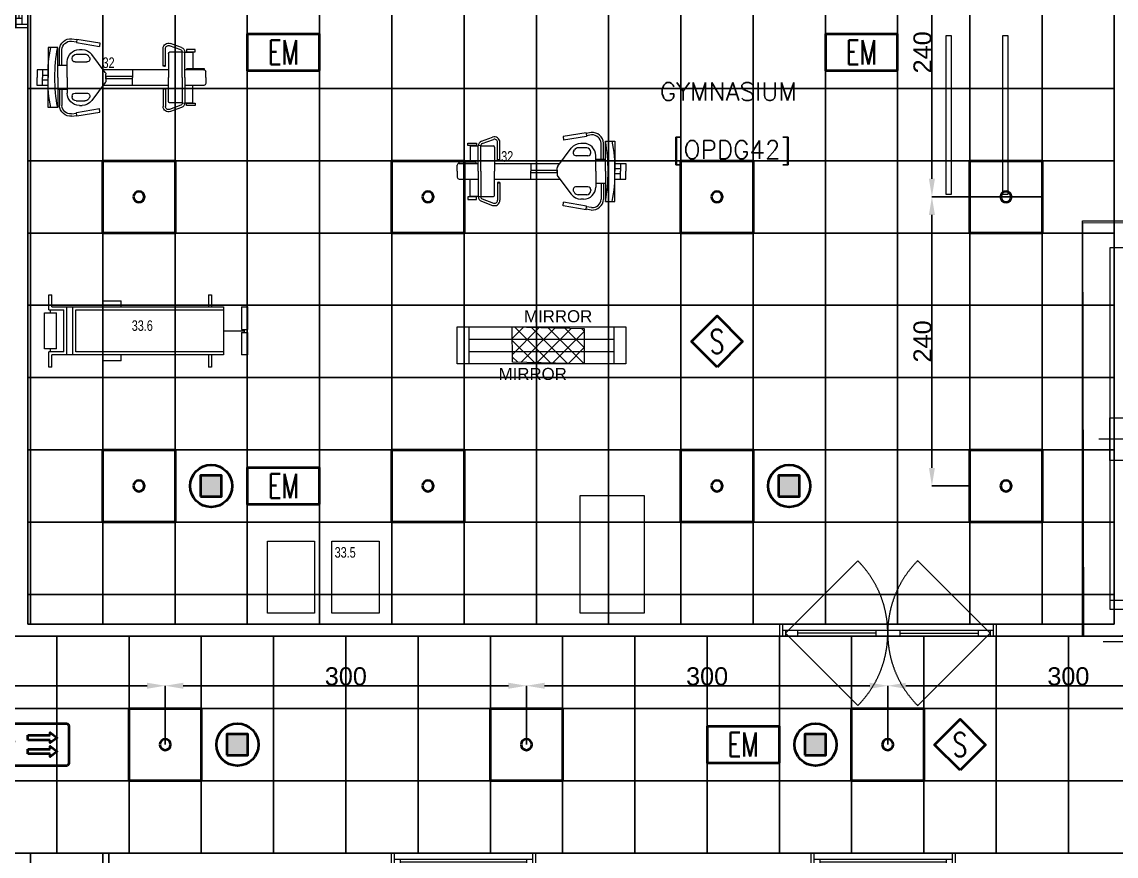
# Model space of a CAD drawing. Header units: inches. Extents: x -12418 to 57169, y -29325 to 19878.
# Drawn here: x 37128 to 46214, y -2773 to 4153 of the extents above; entities that cross this region are included whole.
import ezdxf
from ezdxf.enums import TextEntityAlignment as Align

# ---------------------------------------------------------------- set-up
doc = ezdxf.new("R2010")
doc.units = ezdxf.units.IN
doc.header["$LTSCALE"] = 25
doc.header["$MEASUREMENT"] = 0
doc.header["$PDMODE"] = 3
doc.linetypes.add('00-Ground Floor$0$CENTERX2', pattern=[101.6, 63.5, -12.7, 12.7, -12.7])
doc.linetypes.add('00-Ground Floor$0$DASHED', pattern=[0.75, 0.5, -0.25])
doc.layers.get('0').update_dxf_attribs({"color": 8})
doc.layers.get('Defpoints').update_dxf_attribs({"color": 8})
for name, color, linetype, lineweight in [('00-Ground Floor$0$72_EGR_BASE_TEXT', 252, 'Continuous', 5), ('00-Ground Floor$0$72_EGR_EQP_TAG', 142, 'Continuous', 5), ('00-Ground Floor$0$Aluminum', 251, 'Continuous', 5), ('00-Ground Floor$0$Axis', 251, '00-Ground Floor$0$CENTERX2', 5), ('00-Ground Floor$0$C-HYDR-CTCH', 251, 'Continuous', 5), ('00-Ground Floor$0$Cabin', 7, 'Continuous', 5), ('00-Ground Floor$0$Hatch', 254, 'Continuous', 5), ('00-Ground Floor$0$LOADING', 253, 'Continuous', 5), ('00-Ground Floor$0$Notes', 1, 'Continuous', 5), ('00-Ground Floor$0$Structure', 251, 'Continuous', 5), ('00-Ground Floor$0$TYP-ANNO', 7, 'Continuous', 5), ('00-Ground Floor$0$Walls', 251, 'Continuous', 5), ('E-DIM', 6, 'Continuous', 18), ('E-LITE-CIRC-NUMB', 6, 'Continuous', 25), ('E-LITE-CLNG', 150, 'Continuous', 35), ('E-LITE-CLNG @ 100', 150, 'Continuous', 35), ('E-LITE-CTRL', 6, 'Continuous', 25), ('E-LITE-EXIT-CLNG @ 100', 3, 'Continuous', 35), ('E-LITE-EXIT-CTRL', 6, 'Continuous', 25), ('E-LITE-EXIT-IDEN', 6, 'Continuous', 25), ('F-ALRM-CLNG @ 100', 33, 'Continuous', 35), ('T-INTC-CLNG @ 100', 33, 'Continuous', 35), ('T-INTC-DEVC-NUMB', 2, 'Continuous', 25)]:
    doc.layers.add(name, color=color, linetype=linetype, lineweight=lineweight)
doc.layers.add('00-Ground Floor$0$False Ceiling', color=251, linetype='Continuous')
doc.layers.add('00-Ground Floor$0$Meubles', color=7, linetype='Continuous', lineweight=5, true_color=0xa6b1d3)
doc.styles.add('00-Ground Floor$0$MtXpl_Swis721_Lt_BT', font='swissl.ttf')
doc.styles.add('00-Ground Floor$0$SIMPLEX', font='SIMPLEX.shx', dxfattribs={"height": 150})
doc.styles.add('00-Ground Floor$0$X3G_ENTITY_257CFD', font='swisscl.ttf', dxfattribs={"height": 200})
doc.styles.add('DC_Simplex', font='SIMPLEX.shx', dxfattribs={"width": 0.7})
doc.styles.get("Standard").update_dxf_attribs({"font": 'arial.ttf'})
doc.dimstyles.get("Standard").update_dxf_attribs({"dimtxt": 150, "dimasz": 150, "dimexe": 0.18, "dimexo": 0.0625, "dimgap": 1, "dimtad": 1, "dimdec": 0, "dimlfac": 0.1, "dimzin": 0, "dimdsep": 46, "dimtxsty": 'Standard', "dimcen": 0.09, "dimclrd": 256, "dimclrt": 7, "dimadec": 0, "dimazin": 0, "dimtfac": 1, "dimtdec": 0, "dimtofl": 0, "dimtmove": 0, "dimatfit": 3, "dimfxl": 1, "dimtolj": 1, "dimtzin": 0, "dimarcsym": 0})

# ---------------------------------------------------------------- blocks, each defined once
blk = doc.blocks.new('00-Ground Floor$0$door1700')
at = {"layer": '00-Ground Floor$0$Aluminum', "linetype": '00-Ground Floor$0$DASHED', "ltscale": 300}
for p, q in [((34940, 89347.9), (35541, 89949)), ((36640, 89347.9), (36039, 89949)), ((34940, 89347.9), (35541, 88746.9)), ((36640, 89347.9), (36039, 88746.9))]:
    blk.add_line(p, q, dxfattribs=at)
at = {"layer": '00-Ground Floor$0$Aluminum'}
for p, q in [((34915, 89422.9), (34590, 89422.9)), ((34615, 89422.9), (34615, 89322.9)), ((34865, 89422.9), (34865, 89322.9)), ((34915, 89422.9), (34915, 89322.9)), ((36990, 89422.9), (36665, 89422.9)), ((36665, 89422.9), (36665, 89322.9)), ((36715, 89422.9), (36715, 89322.9)), ((36965, 89422.9), (36965, 89322.9)), ((36990, 89322.9), (34590, 89322.9)), ((34590, 89322.9), (36990, 89322.9)), ((34865, 89372.9), (34615, 89372.9)), ((34665, 89372.9), (34665, 89322.9)), ((34815, 89347.9), (34665, 89347.9)), ((34815, 89372.9), (34815, 89322.9)), ((36665, 89372.9), (34915, 89372.9)), ((34940, 89372.9), (34940, 89322.9)), ((35040, 89372.9), (35040, 89322.9)), ((35690, 89347.9), (35040, 89347.9)), ((35690, 89372.9), (35690, 89322.9)), ((35790, 89372.9), (35790, 89322.9)), ((35890, 89372.9), (35890, 89322.9)), ((35890, 89347.9), (36540, 89347.9)), ((36540, 89372.9), (36540, 89322.9)), ((36640, 89372.9), (36640, 89322.9)), ((36715, 89372.9), (36965, 89372.9)), ((36765, 89372.9), (36765, 89322.9)), ((36765, 89347.9), (36915, 89347.9)), ((36915, 89372.9), (36915, 89322.9))]:
    blk.add_line(p, q, dxfattribs=at)
at = {"layer": '00-Ground Floor$0$Aluminum', "linetype": '00-Ground Floor$0$DASHED', "ltscale": 300}
for centre, start, end in [((34940, 89347.9), 315, 45), ((36640, 89347.9), 135, 225)]:
    blk.add_arc(centre, 850, start, end, dxfattribs=at)
blk = doc.blocks.new('00-Ground Floor$0$对重支撑1')
at = {"layer": '00-Ground Floor$0$Cabin'}
blk.add_lwpolyline([(1060, 178), (929, 178), (929, -178), (1060, -178)], close=True, dxfattribs=at).dxf.unprotected_set("ltscale", 0)
blk = doc.blocks.new('00-Ground Floor$0$exercicebike')
at = {"linetype": 'Continuous', "lineweight": 5}
for p, q in [((-13.7, 1399.9), (51.3, 1399.9)), ((-13.7, 1309.2), (-13.7, 1399.9)), ((116.3, 1399.9), (51.3, 1399.9)), ((116.3, 1309.2), (116.3, 1399.9)), ((-198.7, 1229.9), (-198.7, 1309.9)), ((-198.7, 1309.9), (51.3, 1309.9)), ((-13.7, 1354.9), (51.3, 1354.9)), ((31, 1354.9), (31, 1309.9)), ((116.3, 1354.9), (51.3, 1354.9)), ((301.3, 1309.9), (51.3, 1309.9)), ((71.7, 1354.9), (71.7, 1309.9)), ((301.3, 1229.9), (301.3, 1309.9)), ((51.3, 1229.9), (-198.7, 1229.9)), ((-48.7, 1214.9), (-182.3, 1214.9)), ((-48.7, 1194.9), (-181.6, 1194.9)), ((-48.7, 1149.9), (-48.7, 1229.9)), ((51.3, 1229.9), (301.3, 1229.9)), ((151.3, 1149.9), (151.3, 1229.9)), ((151.3, 1214.9), (285, 1214.9)), ((151.3, 1194.9), (284.3, 1194.9)), ((-270.5, 1113), (-263.4, 1070.3)), ((-250.6, 1115.3), (-243.7, 1073.6)), ((-103, 1110), (-108.1, 1110)), ((-48.7, 1149.9), (-80, 1149.9)), ((51.3, 1149.9), (-48.7, 1149.9)), ((51.3, 1149.9), (151.3, 1149.9)), ((151.3, 1149.9), (182.6, 1149.9)), ((205.7, 1110), (210.8, 1110)), ((353.3, 1115.3), (346.3, 1073.6)), ((373.2, 1113), (366.1, 1070.3)), ((-267.7, 1069.6), (-238.1, 1074.5)), ((-267.7, 1069.6), (-236.1, 878.7)), ((-238.1, 1074.5), (-206.5, 883.6)), ((-180, 1049.9), (-180, 1026.2)), ((-143.1, 1075), (-143.1, 1003.3)), ((-78, 1085), (-78, 987.7)), ((180.7, 1085), (180.7, 987.7)), ((245.8, 1075), (245.8, 1003.3)), ((282.6, 1049.9), (282.6, 1026.2)), ((340.8, 1074.5), (309.2, 883.6)), ((370.4, 1069.6), (338.8, 878.7)), ((370.4, 1069.6), (340.8, 1074.5)), ((9.1, 834.9), (-139.8, 946)), ((-117.2, 967.1), (-127.9, 974.4)), ((93.6, 834.9), (242.5, 946)), ((219.8, 967.1), (230.5, 974.4)), ((-236.1, 878.7), (-206.5, 883.6)), ((-13.7, 309.9), (-13.7, 851.9)), ((51.3, 829.9), (24.1, 829.9)), ((41.6, 829.9), (51.3, 829.9)), ((41.6, 609.9), (41.6, 829.9)), ((51.3, 829.9), (78.6, 829.9)), ((61, 829.9), (51.3, 829.9)), ((61, 609.9), (61, 829.9)), ((116.3, 309.9), (116.3, 851.9)), ((338.8, 878.7), (309.2, 883.6)), ((-13.7, 609.9), (51.3, 609.9)), ((116.3, 609.9), (51.3, 609.9)), ((-197.5, 201), (-231.8, 293.4)), ((-178.7, 208), (-213, 300.3)), ((-42.1, 354), (-189.6, 354)), ((-42.1, 334), (-189.6, 334)), ((-158.7, 194.9), (-158.7, 299.9)), ((-148.7, 309.9), (51.3, 309.9)), ((-45.1, 334), (-45.1, 354)), ((251.3, 309.9), (51.3, 309.9)), ((144.8, 354), (292.2, 354)), ((144.8, 334), (292.2, 334)), ((147.8, 334), (147.8, 354)), ((261.3, 194.9), (261.3, 299.9)), ((281.4, 208), (315.7, 300.3)), ((300.2, 201), (334.4, 293.4)), ((-159.6, 194.9), (-162.3, 175)), ((51.3, 194.9), (-160, 194.9)), ((51.3, 194.9), (262.7, 194.9)), ((262.3, 194.9), (264.9, 175)), ((-182, 86.8), (-182, 160.9)), ((-182, 160.9), (-161.7, 160.9)), ((-161.7, 160.9), (-161.7, 86.8)), ((51.3, 174.9), (-160, 174.9)), ((-158.1, 174.9), (-158.1, 108.3)), ((-158.1, 108.3), (-23, 108.3)), ((-13.7, 157.1), (-23.4, 157.1)), ((-23.4, 157.1), (-23.4, 13.5)), ((-13.7, 14.9), (-13.7, 174.9)), ((51.3, 174.9), (262.7, 174.9)), ((116.3, 14.9), (116.3, 174.9)), ((260.8, 108.3), (116.3, 108.3)), ((260.8, 174.9), (260.8, 108.3)), ((264.3, 160.9), (264.3, 86.8)), ((284.7, 160.9), (264.3, 160.9)), ((284.7, 86.8), (284.7, 160.9)), ((-161.7, 86.8), (-182, 86.8)), ((-23.4, 13.5), (-13.6, 13.5)), ((264.3, 86.8), (284.7, 86.8)), ((51.3, -0.1), (1.3, -0.1)), ((51.3, -0.1), (101.3, -0.1))]:
    blk.add_line(p, q, dxfattribs=at)
for centre, radius, start, end in [((31.9, 120), 1190.1, 89.06287, 101.16909), ((70.8, 120), 1190.1, 78.83086, 90.93713), ((-175.8, 1120.2), 95, 93.95898, 184.33631), ((-175.8, 1120.2), 75, 94.45601, 183.69166), ((31.9, 62.3), 1190.1, 89.06287, 101.16909), ((70.8, 62.3), 1190.1, 78.83086, 90.93713), ((278.5, 1120.2), 75, 356.30834, 85.54399), ((278.5, 1120.2), 95, 355.66369, 86.04102), ((-80, 1049.9), 100, 90, 180), ((-108.1, 1075), 35, 90, 180), ((-103, 1085), 25, 0, 90), ((205.7, 1085), 25, 90, 180), ((182.6, 1049.9), 100, 0, 90), ((210.8, 1075), 35, 0, 90), ((-80, 1026.2), 100, 180, 233.26555), ((-108.1, 1003.3), 35, 180, 235.60117), ((210.8, 1003.3), 35, 304.40018, 0), ((182.6, 1026.2), 100, 306.73445, 0), ((-103, 987.7), 25, 235.60054, 0), ((205.7, 987.7), 25, 180, 304.39946), ((24.1, 854.9), 25, 233.2644, 270), ((78.6, 854.9), 25, 270, 306.7356), ((-189.6, 309), 45, 90, 200.3571), ((-189.6, 309), 25, 90, 200.35808), ((-148.7, 299.9), 10, 90, 180), ((-56.2, 344), 17.3, 324.60314, 35.39686), ((158.9, 344), 17.3, 144.60314, 215.39686), ((251.3, 299.9), 10, 0, 90), ((292.2, 309), 45, 339.64171, 90), ((292.2, 309), 25, 339.64192, 90), ((-160, 214.9), 40, 200.35721, 270), ((-160, 214.9), 20, 200.35587, 270), ((262.7, 214.9), 20, 270, 339.64413), ((262.7, 214.9), 40, 270, 339.64279), ((1.3, 14.9), 15, 180, 270), ((101.3, 14.9), 15, 270, 0)]:
    blk.add_arc(centre, radius, start, end, dxfattribs=at)
blk = doc.blocks.new('00-Ground Floor$0$ME19011A-P')
for p, q in [((-0.425, 0), (0.425, 0)), ((-0.425, 0), (-0.425, -0.015)), ((0.425, 0), (0.425, -0.015)), ((-0.425, -0.015), (0.425, -0.015)), ((-0.3675, -0.0198), (-0.2325, -0.0198)), ((-0.3675, -0.0198), (-0.3675, -0.0399)), ((-0.3675, -0.0399), (-0.2325, -0.0399)), ((-0.36, -0.015), (-0.36, -0.0198)), ((-0.24, -0.015), (-0.24, -0.0198)), ((-0.2325, -0.0198), (-0.2325, -0.0399)), ((-0.15, -0.015), (-0.15, -0.04)), ((-0.15, -0.025), (0, -0.025)), ((-0.15, -0.04), (-0.1187, -0.04)), ((-0.0887, -0.04), (-0.0637, -0.04)), ((-0.0606, -0.0371), (-0.0787, -0.0432)), ((-0.0787, -0.0432), (-0.077, -0.0497)), ((-0.0582, -0.046), (-0.077, -0.0497)), ((-0.0402, -0.0312), (-0.0496, -0.0337)), ((-0.047, -0.0434), (-0.0376, -0.0409)), ((-0.0376, -0.0409), (-0.0402, -0.0312)), ((-0.0379, -0.04), (0, -0.04)), ((0, -0.015), (0, -0.04)), ((0.1, -0.015), (0.1, -0.045)), ((0.1, -0.035), (0.2, -0.035)), ((0.1, -0.045), (0.2, -0.045)), ((0.2, -0.045), (0.2, -0.015)), ((0.2818, -0.015), (0.2484, -0.015)), ((0.2484, -0.0243), (0.2484, -0.015)), ((0.2818, -0.0243), (0.2484, -0.0243)), ((0.2818, -0.0243), (0.2818, -0.015)), ((0.3211, -0.015), (0.2877, -0.015)), ((0.2877, -0.015), (0.2877, -0.0531)), ((0.3211, -0.0243), (0.2877, -0.0243)), ((0.2877, -0.0531), (0.3211, -0.0531)), ((0.3211, -0.0531), (0.3211, -0.015)), ((0.3623, -0.015), (0.3289, -0.015)), ((0.3289, -0.015), (0.3289, -0.0531)), ((0.3623, -0.0243), (0.3289, -0.0243)), ((0.3289, -0.0531), (0.3623, -0.0531)), ((0.3623, -0.0531), (0.3623, -0.015)), ((0.3682, -0.0243), (0.3682, -0.015)), ((0.3682, -0.015), (0.4016, -0.015)), ((0.3682, -0.0243), (0.4016, -0.0243)), ((0.4016, -0.0243), (0.4016, -0.015))]:
    blk.add_line(p, q)
blk.add_lwpolyline([(-0.1187, -0.0482), (-0.0887, -0.0482), (-0.0887, -0.0382), (-0.1187, -0.0382)], close=True)
at = {"color": 8, "const_width": 0.000601}
for points in [[(0.3044, -0.0531, -0.184574), (0.2977, -0.0636, -1.44364), (0.2961, -0.0581, -0.837915), (0.2969, -0.0664, -0.30536), (0.2839, -0.062, -1.584726), (0.2894, -0.0609, -0.253153), (0.2827, -0.0684, -0.874198), (0.2775, -0.0585, -0.915253), (0.2791, -0.0658, -0.223821), (0.2683, -0.0644, -1.703343), (0.272, -0.0597, -0.588962), (0.2621, -0.068, -0.717795), (0.2625, -0.0581, -0.983104), (0.2645, -0.0644, -0.326362), (0.2534, -0.0609, -0.758716), (0.2609, -0.0514, -0.906186), (0.2593, -0.0565, -0.189488), (0.2526, -0.0522, -0.7948), (0.2613, -0.0423, -1.223996), (0.2574, -0.047, -0.072149), (0.2534, -0.0403, -0.645886), (0.2609, -0.0324, -1.366917), (0.2574, -0.0371, -0.078415), (0.2542, -0.0308, -0.723006), (0.2613, -0.0256, -1.105484), (0.2582, -0.0292, -0.221197), (0.2566, -0.0243, -0.221197)], [(0.3456, -0.0531, 0.184574), (0.3523, -0.0636, 1.44364), (0.3539, -0.0581, 0.837915), (0.3531, -0.0664, 0.30536), (0.3661, -0.062, 1.584726), (0.3606, -0.0609, 0.253153), (0.3673, -0.0684, 0.874198), (0.3725, -0.0585, 0.915253), (0.3709, -0.0658, 0.223821), (0.3817, -0.0644, 1.703343), (0.378, -0.0597, 0.588962), (0.3879, -0.068, 0.717795), (0.3875, -0.0581, 0.983104), (0.3855, -0.0644, 0.326362), (0.3966, -0.0609, 0.758716), (0.3891, -0.0514, 0.906186), (0.3907, -0.0565, 0.189488), (0.3974, -0.0522, 0.7948), (0.3887, -0.0423, 1.223996), (0.3926, -0.047, 0.072149), (0.3966, -0.0403, 0.645886), (0.3891, -0.0324, 1.366917), (0.3926, -0.0371, 0.078415), (0.3958, -0.0308, 0.723006), (0.3887, -0.0256, 1.105484), (0.3918, -0.0292, 0.221197), (0.3934, -0.0243, 0.221197)]]:
    blk.add_lwpolyline(points, format="xyb", dxfattribs=at)
blk.add_circle((-0.0537, -0.04), 0.0075)
for centre, radius, start, end in [((-0.1037, -0.04), 0.01, 10.4593, 169.5407), ((-0.1037, -0.04), 0.0075, 14.00752, 165.99248), ((-0.0537, -0.04), 0.01, 45, 180)]:
    blk.add_arc(centre, radius, start, end)
blk = doc.blocks.new('00-Ground Floor$0$M.44.57.64')
at = {"layer": '00-Ground Floor$0$LOADING', "xscale": 1000.000000000002, "yscale": 1000.000000000002, "zscale": 1000.000000000002, "rotation": 225.9999036123427}
blk.add_blockref('00-Ground Floor$0$ME19011A-P', (-80806.9, 16720.7), dxfattribs=at)
blk = doc.blocks.new('00-Ground Floor$0$PARALLEL BARS')
at = {"layer": '00-Ground Floor$0$LOADING'}
for points in [[(-939485.1, -375615.7), (-939443.5, -375615.7), (-939443.5, -376935.4), (-939485.1, -376935.4)], [(-939014.7, -375615.7), (-938973, -375615.7), (-938973, -376935.4), (-939014.7, -376935.4)]]:
    blk.add_lwpolyline(points, close=True, dxfattribs=at)
blk = doc.blocks.new('00-Ground Floor$0$CPM UPPER')
at = {"layer": '00-Ground Floor$0$Meubles'}
blk.add_lwpolyline([(-940143.1, -378901.2), (-939751.7, -378901.2), (-939751.7, -379496.6), (-940143.1, -379496.6)], close=True, dxfattribs=at)
blk = doc.blocks.new('00-Ground Floor$0$CPM LOWER')
at = {"layer": '00-Ground Floor$0$Meubles'}
blk.add_lwpolyline([(-939607.2, -378901.2), (-939215.9, -378901.2), (-939215.9, -379496.6), (-939607.2, -379496.6)], close=True, dxfattribs=at)
blk = doc.blocks.new('00-Ground Floor$0$QUADRICEPS EXERCISER')
at = {"layer": '00-Ground Floor$0$LOADING'}
blk.add_lwpolyline([(-940113.3, -376394.8), (-939580.2, -376394.8), (-939580.2, -377369.4), (-940113.3, -377369.4)], close=True, dxfattribs=at)
blk = doc.blocks.new('00-Ground Floor$0$GYM2')
at = {"layer": '00-Ground Floor$0$LOADING'}
for p, q in [((37628.8, 94030.6), (37653.8, 94030.6)), ((37628.8, 93930.6), (37628.8, 94030.6)), ((37653.8, 93930.6), (37653.8, 94030.6)), ((38378.8, 93980.6), (38378.8, 93930.6)), ((38378.8, 93980.6), (38528.8, 93980.6)), ((38528.8, 93980.6), (38528.8, 93930.6)), ((38953.8, 94030.6), (38953.8, 93930.6)), ((38953.8, 94030.6), (38978.8, 94030.6)), ((38978.8, 94030.6), (38978.8, 93905.6)), ((37328.8, 93930.6), (37378.8, 93930.6)), ((37328.8, 93743.1), (37328.8, 93930.6)), ((37378.8, 93743.1), (37378.8, 93930.6)), ((37528.8, 93530.6), (37528.8, 93930.6)), ((37528.8, 93930.6), (38953.8, 93930.6)), ((37528.8, 93905.6), (38753.8, 93905.6)), ((38753.8, 93905.6), (38753.8, 93555.6)), ((38778.8, 93930.6), (38778.8, 93530.6)), ((38828.8, 93930.6), (38828.8, 93530.6)), ((38853.8, 93905.6), (38978.8, 93905.6)), ((38853.8, 93905.6), (38853.8, 93555.6)), ((38916.3, 93880.6), (39016.3, 93880.6)), ((38916.3, 93880.6), (38916.3, 93580.6)), ((38966.3, 93905.6), (38966.3, 93880.6)), ((39016.3, 93880.6), (39016.3, 93580.6)), ((37378.8, 93743.1), (37328.8, 93743.1)), ((37378.8, 93718.1), (37328.8, 93718.1)), ((37328.8, 93530.6), (37328.8, 93718.1)), ((37353.8, 93743.1), (37353.8, 93718.1)), ((37528.8, 93730.6), (37353.8, 93730.6)), ((37378.8, 93530.6), (37378.8, 93718.1)), ((37378.8, 93530.6), (37328.8, 93530.6)), ((38753.8, 93555.6), (37528.8, 93555.6)), ((38953.8, 93530.6), (37528.8, 93530.6)), ((37628.8, 93430.6), (37628.8, 93530.6)), ((37653.8, 93430.6), (37653.8, 93530.6)), ((38378.8, 93530.6), (38378.8, 93480.6)), ((38528.8, 93530.6), (38528.8, 93480.6)), ((38978.8, 93555.6), (38853.8, 93555.6)), ((39016.3, 93580.6), (38916.3, 93580.6)), ((38953.8, 93530.6), (38953.8, 93430.6)), ((38966.3, 93580.6), (38966.3, 93555.6)), ((38978.8, 93555.6), (38978.8, 93430.6)), ((37653.8, 93430.6), (37628.8, 93430.6)), ((38528.8, 93480.6), (38378.8, 93480.6)), ((38978.8, 93430.6), (38953.8, 93430.6))]:
    blk.add_line(p, q, dxfattribs=at)
blk = doc.blocks.new('00-Ground Floor$0$PULLEY SYSTEM')
at = {"layer": '00-Ground Floor$0$TYP-ANNO', "rotation": 90}
blk.add_blockref('00-Ground Floor$0$GYM2', (-847456.4, -413802.2, 0), dxfattribs=at)
blk = doc.blocks.new('00-Ground Floor$0$A$C37be4daf')
at = {"layer": '00-Ground Floor$0$Aluminum'}
for p, q in [((1416, 598.2), (216, 598.2)), ((241, 498.2), (241, 598.2)), ((1391, 548.2), (241, 548.2)), ((291, 548.2), (291, 598.2)), ((291, 573.2), (1341, 573.2)), ((1341, 548.2), (1341, 598.2)), ((1391, 498.2), (1391, 598.2)), ((1416, 498.2), (216, 498.2))]:
    blk.add_line(p, q, dxfattribs=at)
at = {"layer": '00-Ground Floor$0$Walls'}
for p, q in [((216, 498.2), (216, 598.2)), ((1416, 498.2), (1416, 598.2))]:
    blk.add_line(p, q, dxfattribs=at)
blk = doc.blocks.new('00-Ground Floor$0$A$Ce9e1c4c3')
at = {"layer": '00-Ground Floor$0$False Ceiling', "color": 254}
for p, q in [((-62822.1, 8572.6, 0), (-62822.1, -847.4, 0)), ((-53802.1, -847.4, 0), (-53802.1, 8572.6, 0)), ((-62822.1, -847.4, 0), (-53802.1, -847.4, 0)), ((-63950.5, -2747.4, 0), (-62150.5, -2747.4, 0)), ((-62150.5, -2747.4, 0), (-62150.5, -6947.4, 0))]:
    blk.add_line(p, q, dxfattribs=at)
at = {"layer": '00-Ground Floor$0$False Ceiling', "color": 254, "linetype": 'Continuous'}
for p, q in [((-62800, -847.4), (-62800, 8572.6)), ((-62200, -847.4), (-62200, 8572.6)), ((-61600, -847.4), (-61600, 8572.6)), ((-61000, -847.4), (-61000, 8572.6)), ((-60400, -847.4), (-60400, 8572.6)), ((-59800, -847.4), (-59800, 8572.6)), ((-59200, -847.4), (-59200, 8572.6)), ((-58600, -847.4), (-58600, 8572.6)), ((-58000, -847.4), (-58000, 8572.6)), ((-57400, -847.4), (-57400, 8572.6)), ((-56800, -847.4), (-56800, 8572.6)), ((-56200, -847.4), (-56200, 8572.6)), ((-55600, -847.4), (-55600, 8572.6)), ((-55000, -847.4), (-55000, 8572.6)), ((-54400, -847.4), (-54400, 8572.6)), ((-62822.1, 3600), (-53802.1, 3600)), ((-62822.1, 3000), (-53802.1, 3000)), ((-62822.1, 2400), (-53802.1, 2400)), ((-62822.1, 1800), (-53802.1, 1800)), ((-62822.1, 1200), (-53802.1, 1200)), ((-62822.1, 600), (-53802.1, 600)), ((-62822.1, 0), (-53802.1, 0)), ((-62822.1, -600), (-53802.1, -600)), ((-51182.1, -947.4, 0), (-87736.7, -947.4, 0)), ((-62582.1, -2747.4), (-62582.1, -947.4)), ((-61982.1, -2747.4), (-61982.1, -947.4)), ((-61382.1, -2747.4), (-61382.1, -947.4)), ((-60782.1, -2747.4), (-60782.1, -947.4)), ((-60182.1, -2747.4), (-60182.1, -947.4)), ((-59582.1, -2747.4), (-59582.1, -947.4)), ((-58982.1, -2747.4), (-58982.1, -947.4)), ((-58382.1, -2747.4), (-58382.1, -947.4)), ((-57782.1, -2747.4), (-57782.1, -947.4)), ((-57182.1, -2747.4), (-57182.1, -947.4)), ((-56582.1, -2747.4), (-56582.1, -947.4)), ((-55982.1, -2747.4), (-55982.1, -947.4)), ((-55382.1, -2747.4), (-55382.1, -947.4)), ((-54782.1, -2747.4), (-54782.1, -947.4)), ((-54182.1, -2747.4), (-54182.1, -947.4)), ((-87736.7, -1547.4), (-51182.1, -1547.4)), ((-87736.7, -2147.4), (-51182.1, -2147.4)), ((-87736.7, -2747.4, 0), (-51182.1, -2747.4, 0)), ((-62800, -12867.4), (-62800, -2747.4)), ((-62200, -12867.4), (-62200, -2747.4))]:
    blk.add_line(p, q, dxfattribs=at)
blk = doc.blocks.new('00-Ground Floor')
at = {"layer": '00-Ground Floor$0$Hatch'}
h = blk.add_hatch(dxfattribs=at)
h.set_pattern_fill('ANSI37', color=256, scale=30)
h.set_pattern_definition([(45, (-1981.42, -13099.68), (-67.35192, 67.35192), []), (135, (-1981.42, -13099.68), (-67.35192, -67.35192), [])])
h.paths.add_polyline_path([(48971.2, 8818.2), (48367.3, 8810.1), (48371.2, 8521.7), (48975.1, 8529.8)])
h.paths.add_polyline_path([(41810.5, 8810.5), (41227, 8805), (41207, 8513.7), (41790.5, 8519.1)])
h.paths.add_polyline_path([(27433.5, 8803.1), (26834.4, 8799), (26828.7, 8506), (27427.8, 8510)])
h.paths.add_polyline_path([(34618.7, 8805.3), (34017.5, 8797.8), (34009.3, 8512.1), (34610.5, 8519.6)])
h.paths.add_polyline_path([(20214.3, 8812.4), (19607.8, 8790.5), (19622.4, 8498), (20228.8, 8519.8)])
h.paths.add_polyline_path([(13477.7, 8802), (12255.7, 8825.9), (12249.3, 8529.8), (13471.3, 8505.8)])
h.paths.add_polyline_path([(13491.8, 1601.9), (12276.8, 1586.2), (12263.3, 1293.7), (13478.3, 1309.4)])
h.paths.add_polyline_path([(13465.7, -5591.3), (12262.6, -5607.3), (12256.9, -5900.3), (13460, -5884.3)])
h.paths.add_polyline_path([(13484.2, -12790), (12287.5, -12801.4), (12290.4, -13095.9), (13487, -13084.4)])
h.paths.add_polyline_path([(5849.2, -12787.9), (5245.6, -12791.6), (5256.3, -13077.1), (5859.8, -13073.4)])
h.paths.add_polyline_path([(5833.8, -5589.9), (5236.9, -5588.3), (5236.8, -5889.5), (5833.6, -5891)])
h.paths.add_polyline_path([(5843.6, 1599.7), (5224.3, 1600.9), (5213.7, 1298), (5833, 1296.7)])
h.paths.add_polyline_path([(5820.3, 8779.1), (5219.7, 8793.5), (5216, 8503.9), (5816.7, 8489.4)])
h.paths.add_polyline_path([(-1378.8, 8777.2), (-1981.4, 8799.9), (-1979.5, 8511.6), (-1376.9, 8488.9)])
h.paths.add_polyline_path([(-1371.1, -5601.1), (-1973.1, -5608.1), (-1969.7, -5899.7), (-1367.7, -5892.7)])
h.paths.add_polyline_path([(-1353.5, -12795.7), (-1951.9, -12796.7), (-1947.1, -13097.4), (-1348.7, -13096.4)])
h.paths.add_polyline_path([(20233.2, -12782.5), (19627.5, -12795.4), (19633.2, -13096.6), (20238.9, -13083.7)])
h.paths.add_polyline_path([(20226.6, -5590), (19632.3, -5607.6), (19634.4, -5904.1), (20228.7, -5886.6)])
h.paths.add_polyline_path([(20217.9, 1618), (19619, 1610.4), (19623, 1310.2), (20221.9, 1317.9)])
h.paths.add_polyline_path([(27418.3, 1602.8), (26816.3, 1607.5), (26820.6, 1315.3), (27422.5, 1310.7)])
h.paths.add_polyline_path([(27422, -5579.9), (26818.1, -5597.5), (26831.6, -5897.5), (27431.7, -5876.5)])
h.paths.add_polyline_path([(27438.1, -12795.9), (26834.3, -12789.3), (26831.9, -13075), (27435.7, -13081.6)])
h.paths.add_polyline_path([(34636.6, -12785.4), (34039.3, -12800), (34048.3, -13099.7), (34645.6, -13085.1)])
h.paths.add_polyline_path([(34629.3, -5597.1), (34028, -5595.2), (34029.2, -5892.4), (34630.4, -5894.3)])
h.paths.add_polyline_path([(34592.8, 1606.7), (34012, 1611.4), (34031.7, 1321.6), (34612.5, 1316.9)])
h.paths.add_polyline_path([(41796.2, 1606), (41198.6, 1619.8), (41200.6, 1327.8), (41798.2, 1314.1)])
h.paths.add_polyline_path([(41797.2, -5592.6), (41228.8, -5600.2), (41230.6, -5894.3), (41799, -5886.7)])
h.paths.add_polyline_path([(41834.3, -12789.7), (41229, -12792.4), (41230.4, -13096.9), (41835.6, -13094.3)])
h.paths.add_polyline_path([(49008.5, -12790.2), (48420.5, -12774.1), (48407.3, -13081.4), (48995.3, -13097.4)])
h.paths.add_polyline_path([(48992.7, -5590.8), (48389.5, -5589.7), (48387.5, -5886.2), (48990.7, -5887.3)])
at = {"layer": '00-Ground Floor$0$Aluminum', "linetype": '00-Ground Floor$0$DASHED', "ltscale": 300}
for p, q in [((43467.9, -922.4, 0), (44069, -321.4, 0)), ((45167.9, -922.4, 0), (44566.9, -321.4, 0)), ((43467.9, -922.4, 0), (44069, -1523.5, 0)), ((45167.9, -922.4, 0), (44566.9, -1523.5, 0))]:
    blk.add_line(p, q, dxfattribs=at)
at = {"layer": '00-Ground Floor$0$Aluminum'}
for p, q in [((43417.9, -847.4, 0), (43442.9, -847.4, 0)), ((43442.9, -847.4, 0), (43442.9, -947.4, 0)), ((43442.9, -897.4, 0), (45192.9, -897.4, 0)), ((43467.9, -897.4, 0), (43467.9, -947.4, 0)), ((43567.9, -897.4, 0), (43567.9, -947.4, 0)), ((44217.9, -897.4, 0), (44217.9, -947.4, 0)), ((44317.9, -897.4, 0), (44317.9, -947.4, 0)), ((44417.9, -897.4, 0), (44417.9, -947.4, 0)), ((45067.9, -897.4, 0), (45067.9, -947.4, 0)), ((45167.9, -897.4, 0), (45167.9, -947.4, 0)), ((45192.9, -847.4, 0), (45192.9, -947.4, 0)), ((45192.9, -847.4, 0), (45217.9, -847.4, 0)), ((43417.9, -947.4, 0), (45217.9, -947.4, 0)), ((44217.9, -922.4, 0), (43567.9, -922.4, 0)), ((44417.9, -922.4, 0), (45067.9, -922.4, 0))]:
    blk.add_line(p, q, dxfattribs=at)
at = {"layer": '00-Ground Floor$0$Aluminum', "linetype": '00-Ground Floor$0$DASHED', "ltscale": 300}
for centre, start, end in [((43467.9, -922.4, 0), 315, 45), ((45167.9, -922.4, 0), 135, 225)]:
    blk.add_arc(centre, 850, start, end, dxfattribs=at)
at = {"layer": '00-Ground Floor$0$Axis', "ltscale": 3}
blk.add_lwpolyline([(48650.8, 688), (46070.8, 688)], dxfattribs=at)
at = {"layer": '00-Ground Floor$0$C-HYDR-CTCH', "flags": 128}
blk.add_lwpolyline([(45935.6, 2481.2), (45943.1, -943.6), (48829.4, -919.7), (48821.9, 2505.1), (45935.6, 2481.2)], dxfattribs=at)
at = {"layer": '00-Ground Floor$0$C-HYDR-CTCH', "elevation": 301873, "flags": 128}
blk.add_lwpolyline([(41798.2, 1314.1), (41200.6, 1327.8), (41198.6, 1619.8), (41796.2, 1606), (41798.2, 1314.1)], dxfattribs=at)
at = {"layer": '00-Ground Floor$0$Cabin'}
for points in [[(46405.8, -723), (46405.8, -723), (46405.8, -698), (46480.8, -698), (46430.8, -1008), (46405.8, -1008), (46405.8, -993), (46105.8, -993)], [(46160.8, -647), (46390.8, -647)]]:
    blk.add_lwpolyline(points, dxfattribs=at)
at = {"layer": '00-Ground Floor$0$LOADING'}
for p, q in [((40742.9, 1619.8, 301873), (42142.9, 1619.8, 301873)), ((40742.9, 1314.1, 301873), (40742.9, 1619.8, 301873)), ((40842.9, 1314.1, 301873), (40842.9, 1619.8, 301873)), ((42042.9, 1619.8, 301873), (42042.9, 1314.1, 301873)), ((42142.9, 1619.8, 301873), (42142.9, 1314.1, 301873)), ((40842.9, 1519.8, 301873), (42042.9, 1519.8, 301873)), ((42042.9, 1414.1, 301873), (40842.9, 1414.1, 301873)), ((42142.9, 1314.1, 301873), (40742.9, 1314.1, 301873))]:
    blk.add_line(p, q, dxfattribs=at)
at = {"layer": '00-Ground Floor$0$Structure'}
blk.add_lwpolyline([(48560.8, 1602), (48560.8, 2277), (46160.8, 2277), (46160.8, -723), (46405.8, -723), (46405.8, -948), (45935.8, -948), (45935.8, 2502), (48785.8, 2502), (48785.8, -948), (47755.8, -948)], dxfattribs=at)
at = {"layer": '00-Ground Floor$0$Walls'}
for p, q in [((46197.9, 2502.6, 0), (46197.9, 4222.6, 0)), ((34817.9, 4105.7, 0), (37177.9, 4105.7, 0)), ((37177.9, 4105.7, 0), (37177.9, 935.7, 0)), ((37177.9, 4105.7, 0), (37177.9, 1005.7, 0)), ((45935.8, 2502), (46035.8, 2502)), ((37177.9, 295.7, 0), (37177.9, -747.4, 0)), ((37177.9, -747.4, 0), (37177.9, -847.4, 0)), ((37177.9, -847.4, 0), (43417.9, -847.4, 0)), ((43417.9, -847.4, 0), (43417.9, -947.4, 0)), ((45217.9, -847.4, 0), (45935.8, -847.4)), ((45217.9, -847.4, 0), (45217.9, -947.4, 0)), ((17732.9, -947.4, 0), (43417.9, -947.4, 0)), ((45217.9, -947.4, 0), (45935.8, -947.4)), ((37849.5, -2747.4, 0), (49047.9, -2747.4, 0)), ((37849.5, -2747.4, 0), (37849.5, -6947.4, 0))]:
    blk.add_line(p, q, dxfattribs=at)
at = {"rotation": 180}
for p in [(41610.2, -2249.2, 0), (45094.1, -2249.2, 0)]:
    blk.add_blockref('00-Ground Floor$0$A$C37be4daf', p, dxfattribs=at)
at = {"layer": '00-Ground Floor$0$Aluminum', "rotation": 270}
blk.add_blockref('00-Ground Floor$0$door1700', (-52245, 41095.7, 0), dxfattribs=at)
at = {"layer": '00-Ground Floor$0$False Ceiling', "color": 254}
blk.add_blockref('00-Ground Floor$0$A$Ce9e1c4c3', (100000, 0), dxfattribs=at)
at = {"layer": '00-Ground Floor$0$LOADING', "xscale": -1}
for name, p, rotation in [('00-Ground Floor$0$exercicebike', (38655, 3742.3, 0), 90), ('00-Ground Floor$0$M.44.57.64', (90122.1, 66895.3, 0), 225.9999036123427)]:
    blk.add_blockref(name, p, dxfattribs=dict(at, rotation=rotation))
at = {"layer": '00-Ground Floor$0$LOADING'}
for name, p in [('00-Ground Floor$0$PARALLEL BARS', (984288.6, 379654.4)), ('00-Ground Floor$0$QUADRICEPS EXERCISER', (981875.9, 376614.4, 0)), ('00-Ground Floor$0$CPM UPPER', (979309.5, 378741.6, 0)), ('00-Ground Floor$0$CPM LOWER', (979309.5, 378741.6, 0))]:
    blk.add_blockref(name, p, dxfattribs=at)
for name, p, rotation in [('00-Ground Floor$0$exercicebike', (40743, 2964, 0), 270), ('00-Ground Floor$0$PULLEY SYSTEM', (-337471.2, 942774.5, 0), 89.99999999214037)]:
    blk.add_blockref(name, p, dxfattribs=dict(at, rotation=rotation))
at = {"layer": '00-Ground Floor$0$Notes', "yscale": -1, "rotation": 180}
blk.add_blockref('00-Ground Floor$0$对重支撑1', (47220.8, 688), dxfattribs=at)
at = {"layer": '00-Ground Floor$0$72_EGR_BASE_TEXT', "char_height": 150, "attachment_point": 2, "style": '00-Ground Floor$0$SIMPLEX'}
for s, insert in [('GYMNASIUM', (42995.1, 3649.2, 0)), ('[OPDG42]', (43024.7, 3166.9))]:
    blk.add_mtext(s, dxfattribs=dict(at, insert=insert))
at = {"layer": '00-Ground Floor$0$72_EGR_EQP_TAG', "char_height": 87.47, "attachment_point": 2, "style": '00-Ground Floor$0$X3G_ENTITY_257CFD'}
for s, insert in [('32', (37847.7, 3857.7, 0)), ('32', (41158, 3079.4, 0)), ('33.6', (38127.8, 1675.1, 0)), ('33.5', (39812.5, -207.7, 0))]:
    blk.add_mtext(s, dxfattribs=dict(at, insert=insert))
at = {"layer": '00-Ground Floor$0$LOADING', "char_height": 100, "width": 902.373, "attachment_point": 1, "style": '00-Ground Floor$0$MtXpl_Swis721_Lt_BT'}
for insert in [(41259.1, 1759, 301873), (41047.9, 1280.1)]:
    blk.add_mtext(' MIRROR', dxfattribs=dict(at, insert=insert))
blk = doc.blocks.new('*U13')
blk.add_lwpolyline([(-300, 300), (-300, -300), (300, -300), (300, 300)], close=True)
blk.add_circle((0, 0), 45)
at = {"layer": 'E-LITE-CIRC-NUMB', "style": 'DC_Simplex', "width": 0.7, "flags": 8}
blk.add_attdef('CIRCUIT', text='', height=200, rotation=0, dxfattribs=at).set_placement((-473.9, 300), align=Align.RIGHT)
at = {"layer": 'E-LITE-CTRL', "style": 'DC_Simplex', "width": 0.7, "flags": 8}
blk.add_attdef('CONTROL', (1118.9, -935), '', height=200, rotation=360, dxfattribs=at)
blk = doc.blocks.new('DC_LT-CL-Emergency')
blk.add_lwpolyline([(3, -1.5), (3, 1.5), (-3, 1.5), (-3, -1.5)], close=True)
at = {"style": 'DC_Simplex', "width": 0.7}
blk.add_text('EM', height=2, rotation=360, dxfattribs=at).set_placement((0, 0), align=Align.MIDDLE_CENTER)
at = {"layer": 'E-LITE-CTRL', "style": 'DC_Simplex', "width": 0.7, "flags": 8}
blk.add_attdef('CONTROL', (4.739, -1.5), '', height=2, rotation=360, dxfattribs=at)
blk = doc.blocks.new('*U17')
at = {"color": 9}
for p, q in [((0.603, -1.375), (0.603, -0.975)), ((0.603, -0.975), (2.447, -0.975)), ((2.447, -1.375), (0.603, -1.375)), ((0.603, -2.521), (0.603, -2.121)), ((0.603, -2.121), (2.447, -2.121)), ((2.447, -2.521), (0.603, -2.521))]:
    blk.add_line(p, q, dxfattribs=at)
blk.add_lwpolyline([(3.8, -3.5), (-3.8, -3.5, -0.414214), (-4, -3.3), (-4, -0.2, -0.414214), (-3.8, 0), (3.8, 0, -0.414214), (4, -0.2), (4, -3.3, -0.414214)], format="xyb", close=True)
blk.add_lwpolyline([(-2.489, -1.509), (-2.259, -1.15, -0.255575), (-2.236, -1.137), (-2.012, -1.137, -0.558794), (-1.989, -1.176), (-2.2, -1.596, 0.100171), (-2.213, -1.642), (-2.257, -2.278, -0.394397), (-2.283, -2.303), (-2.874, -2.303, 1), (-2.874, -2.598), (-2.108, -2.598, 0.394397), (-1.975, -2.473), (-1.936, -1.897, -0.766279), (-1.885, -1.887), (-1.278, -3.118, 1), (-1.014, -2.988), (-1.63, -1.738, -0.235619), (-1.63, -1.714), (-1.437, -1.332, -0.5506), (-1.392, -1.327), (-1.206, -1.567, 0.231482), (-1.111, -1.613), (-0.667, -1.613, 1), (-0.667, -1.372), (-1.039, -1.372, -0.231482), (-1.06, -1.362), (-1.345, -0.996, 0.231482), (-1.547, -0.897), (-2.316, -0.897, 0.255575), (-2.418, -0.952), (-2.691, -1.379, 1)], format="xyb", close=True, dxfattribs=at)
for points in [[(2.447, -0.975), (2.447, -0.738), (3.021, -1.175), (2.447, -1.612), (2.447, -1.375)], [(2.447, -2.121), (2.447, -1.884), (3.021, -2.321), (2.447, -2.758), (2.447, -2.521)]]:
    blk.add_lwpolyline(points, dxfattribs=at)
blk.add_circle((-1.481, -0.557), 0.257, dxfattribs=at)
at = {"layer": 'E-LITE-EXIT-CTRL', "style": 'DC_Simplex', "width": 0.7, "flags": 8}
blk.add_attdef('CONTROL', (4.5, -6), '', height=2, rotation=360, dxfattribs=at)
at = {"layer": 'E-LITE-EXIT-IDEN', "style": 'DC_Simplex', "width": 0.7, "flags": 8}
blk.add_attdef('TYPE', (4.5, 0.5), '', height=2, rotation=360, dxfattribs=at)
blk = doc.blocks.new('*U58')
blk.add_lwpolyline([(-300, 300), (-300, -300), (300, -300), (300, 300)], close=True)
blk.add_circle((0, 0), 45)
at = {"layer": 'E-LITE-CIRC-NUMB', "style": 'DC_Simplex', "width": 0.7, "flags": 8}
blk.add_attdef('CIRCUIT', text='', height=200, rotation=0, dxfattribs=at).set_placement((-473.9, 300), align=Align.RIGHT)
at = {"layer": 'E-LITE-CTRL', "style": 'DC_Simplex', "width": 0.7, "flags": 8}
blk.add_attdef('CONTROL', (1118.9, -935), '', height=200, rotation=360, dxfattribs=at)
blk = doc.blocks.new('A$C5CF53093')
blk.add_lwpolyline([(0, -212.1), (-212.1, 0), (0, 212.1), (212.1, 0)], close=True)
blk = doc.blocks.new('*U206')
at = {"xscale": 0.01, "yscale": 0.01, "zscale": 0.01}
blk.add_blockref('A$C5CF53093', (0.007, -0.007), dxfattribs=at)
at = {"color": 6, "style": 'DC_Simplex', "width": 0.7, "flags": 8}
blk.add_attdef('TYPE', text='', height=2, rotation=360, dxfattribs=at).set_placement((0, 0), align=Align.MIDDLE_CENTER)
blk = doc.blocks.new('*U207')
at = {"xscale": 0.01, "yscale": 0.01, "zscale": 0.01}
blk.add_blockref('A$C5CF53093', (0.007, -0.007), dxfattribs=at)
at = {"color": 6, "style": 'DC_Simplex', "width": 0.7, "flags": 8}
blk.add_attdef('TYPE', text='', height=2, rotation=360, dxfattribs=at).set_placement((0, 0), align=Align.MIDDLE_CENTER)
blk = doc.blocks.new('DC_PA-CL-Speaker')
blk.add_hatch(color=256).paths.add_polyline_path([(-0.883, -0.87), (0.865, -0.87), (0.865, 0.878), (-0.883, 0.878)])
blk.add_lwpolyline([(-0.883, -0.87), (0.865, -0.87), (0.865, 0.878), (-0.883, 0.878)], close=True)
blk.add_circle((0, 0), 1.75)
at = {"layer": 'T-INTC-DEVC-NUMB', "style": 'DC_Simplex', "width": 0.7}
blk.add_attdef('DC_CONTROL', (3.364, 2.471), '', height=2, rotation=360, dxfattribs=at)
blk = doc.blocks.new('*D270')
at = {"layer": 'Defpoints', "color": 0, "transparency": 16777216}
for p in [(45600, 5100), (44684.8, 2700), (45600, 2700)]:
    blk.add_point(p, dxfattribs=at)
at = {"layer": 'E-DIM', "color": 0, "lineweight": -2, "transparency": 16777216}
for p, q in [((45599.9, 5100), (44684.6, 5100)), ((45599.9, 2700), (44684.6, 2700))]:
    blk.add_line(p, q, dxfattribs=at)
at = {"layer": 'E-DIM', "lineweight": -2, "transparency": 16777216}
blk.add_line((44684.8, 4950), (44684.8, 2850), dxfattribs=at)
at = {"layer": 'E-DIM', "transparency": 16777216}
for points in [[(44659.8, 4950), (44709.8, 4950), (44684.8, 5100)], [(44659.8, 2850), (44709.8, 2850), (44684.8, 2700)]]:
    blk.add_solid(points, dxfattribs=at)
at = {"layer": 'E-DIM', "color": 7, "transparency": 16777216, "insert": (44607.2, 3900), "char_height": 150, "attachment_point": 5, "rotation": 90}
blk.add_mtext('\\A1;240', dxfattribs=at)
blk = doc.blocks.new('*D271')
at = {"layer": 'Defpoints', "color": 0, "transparency": 16777216}
for p in [(45000, 2700), (44684.8, 300), (45000, 300)]:
    blk.add_point(p, dxfattribs=at)
at = {"layer": 'E-DIM', "color": 0, "lineweight": -2, "transparency": 16777216}
for p, q in [((44999.9, 2700), (44684.6, 2700)), ((44999.9, 300), (44684.6, 300))]:
    blk.add_line(p, q, dxfattribs=at)
at = {"layer": 'E-DIM', "lineweight": -2, "transparency": 16777216}
blk.add_line((44684.8, 2550), (44684.8, 450), dxfattribs=at)
at = {"layer": 'E-DIM', "transparency": 16777216}
for points in [[(44659.8, 2550), (44709.8, 2550), (44684.8, 2700)], [(44659.8, 450), (44709.8, 450), (44684.8, 300)]]:
    blk.add_solid(points, dxfattribs=at)
at = {"layer": 'E-DIM', "color": 7, "transparency": 16777216, "insert": (44607.2, 1500), "char_height": 150, "attachment_point": 5, "rotation": 90}
blk.add_mtext('\\A1;240', dxfattribs=at)
blk = doc.blocks.new('*D376')
at = {"layer": 'Defpoints', "color": 0, "transparency": 16777216}
for p in [(44317.9, -1358.7), (44317.9, -1847.4), (47317.9, -1847.4)]:
    blk.add_point(p, dxfattribs=at)
at = {"layer": 'E-DIM', "color": 0, "lineweight": -2, "transparency": 16777216}
for p, q in [((44317.9, -1847.4), (44317.9, -1358.5)), ((47317.9, -1847.4), (47317.9, -1358.5))]:
    blk.add_line(p, q, dxfattribs=at)
at = {"layer": 'E-DIM', "lineweight": -2, "transparency": 16777216}
blk.add_line((47167.9, -1358.7), (44467.9, -1358.7), dxfattribs=at)
at = {"layer": 'E-DIM', "transparency": 16777216}
for points in [[(44467.9, -1333.7), (44467.9, -1383.7), (44317.9, -1358.7)], [(47167.9, -1333.7), (47167.9, -1383.7), (47317.9, -1358.7)]]:
    blk.add_solid(points, dxfattribs=at)
at = {"layer": 'E-DIM', "color": 7, "transparency": 16777216, "insert": (45817.9, -1281.1), "char_height": 150, "attachment_point": 5}
blk.add_mtext('\\A1;300', dxfattribs=at)
blk = doc.blocks.new('*D377')
at = {"layer": 'Defpoints', "color": 0, "transparency": 16777216}
for p in [(44317.9, -1358.7), (41317.9, -1847.4), (44317.9, -1847.4)]:
    blk.add_point(p, dxfattribs=at)
at = {"layer": 'E-DIM', "color": 0, "lineweight": -2, "transparency": 16777216}
for p, q in [((41317.9, -1847.4), (41317.9, -1358.5)), ((44317.9, -1847.4), (44317.9, -1358.5))]:
    blk.add_line(p, q, dxfattribs=at)
at = {"layer": 'E-DIM', "lineweight": -2, "transparency": 16777216}
blk.add_line((41467.9, -1358.7), (44167.9, -1358.7), dxfattribs=at)
at = {"layer": 'E-DIM', "transparency": 16777216}
for points in [[(41467.9, -1333.7), (41467.9, -1383.7), (41317.9, -1358.7)], [(44167.9, -1333.7), (44167.9, -1383.7), (44317.9, -1358.7)]]:
    blk.add_solid(points, dxfattribs=at)
at = {"layer": 'E-DIM', "color": 7, "transparency": 16777216, "insert": (42817.9, -1281.1), "char_height": 150, "attachment_point": 5}
blk.add_mtext('\\A1;300', dxfattribs=at)
blk = doc.blocks.new('*D378')
at = {"layer": 'Defpoints', "color": 0, "transparency": 16777216}
for p in [(38317.9, -1358.7), (38317.9, -1847.4), (41317.9, -1847.4)]:
    blk.add_point(p, dxfattribs=at)
at = {"layer": 'E-DIM', "color": 0, "lineweight": -2, "transparency": 16777216}
for p, q in [((38317.9, -1847.4), (38317.9, -1358.5)), ((41317.9, -1847.4), (41317.9, -1358.5))]:
    blk.add_line(p, q, dxfattribs=at)
at = {"layer": 'E-DIM', "lineweight": -2, "transparency": 16777216}
blk.add_line((41167.9, -1358.7), (38467.9, -1358.7), dxfattribs=at)
at = {"layer": 'E-DIM', "transparency": 16777216}
for points in [[(38467.9, -1333.7), (38467.9, -1383.7), (38317.9, -1358.7)], [(41167.9, -1333.7), (41167.9, -1383.7), (41317.9, -1358.7)]]:
    blk.add_solid(points, dxfattribs=at)
at = {"layer": 'E-DIM', "color": 7, "transparency": 16777216, "insert": (39817.9, -1281.1), "char_height": 150, "attachment_point": 5}
blk.add_mtext('\\A1;300', dxfattribs=at)
blk = doc.blocks.new('*D380')
at = {"layer": 'Defpoints', "color": 0, "transparency": 16777216}
for p in [(38317.9, -1358.7), (35317.9, -1847.4), (38317.9, -1847.4)]:
    blk.add_point(p, dxfattribs=at)
at = {"layer": 'E-DIM', "color": 0, "lineweight": -2, "transparency": 16777216}
for p, q in [((35317.9, -1847.4), (35317.9, -1358.5)), ((38317.9, -1847.4), (38317.9, -1358.5))]:
    blk.add_line(p, q, dxfattribs=at)
at = {"layer": 'E-DIM', "lineweight": -2, "transparency": 16777216}
blk.add_line((35467.9, -1358.7), (38167.9, -1358.7), dxfattribs=at)
at = {"layer": 'E-DIM', "transparency": 16777216}
for points in [[(35467.9, -1333.7), (35467.9, -1383.7), (35317.9, -1358.7)], [(38167.9, -1333.7), (38167.9, -1383.7), (38317.9, -1358.7)]]:
    blk.add_solid(points, dxfattribs=at)
at = {"layer": 'E-DIM', "color": 7, "transparency": 16777216, "insert": (36817.9, -1281.1), "char_height": 150, "attachment_point": 5}
blk.add_mtext('\\A1;300', dxfattribs=at)

msp = doc.modelspace()

# ---------------------------------------------------------------- block references
msp.add_blockref('00-Ground Floor', (0, 0))
at = {"layer": 'E-LITE-CLNG', "xscale": -1}
for name, p in [('*U13', (38100, 2700)), ('*U13', (40500, 2700)), ('*U13', (42900, 2700)), ('*U13', (45300, 2700)), ('*U13', (38100, 300)), ('*U13', (40500, 300)), ('*U13', (42900, 300)), ('*U13', (45300, 300)), ('*U58', (38317.9, -1847.4)), ('*U58', (41317.9, -1847.4)), ('*U58', (44317.9, -1847.4))]:
    msp.add_blockref(name, p, dxfattribs=at)
at = {"layer": 'E-LITE-CLNG @ 100', "xscale": 100, "yscale": 100, "zscale": 100}
for p in [(39300, 3900), (44100, 3900), (39300, 300), (39300, 300), (43117.9, -1847.4)]:
    msp.add_blockref('DC_LT-CL-Emergency', p, dxfattribs=at)
at = {"layer": 'E-LITE-EXIT-CLNG @ 100', "xscale": 100, "yscale": 100, "zscale": 100}
msp.add_blockref('*U17', (37117.9, -1672.4), dxfattribs=at)
at = {"layer": 'F-ALRM-CLNG @ 100', "xscale": 100, "yscale": 100, "zscale": 100}
for name, p in [('*U207', (42900, 1500)), ('*U206', (44917.9, -1847.4))]:
    msp.add_blockref(name, p, dxfattribs=at).add_auto_attribs({'TYPE': 'S'})
at = {"layer": 'T-INTC-CLNG @ 100', "xscale": 100, "yscale": 100, "zscale": 100}
for p in [(38700, 300), (43500, 300), (38917.9, -1847.4), (43717.9, -1847.4)]:
    msp.add_blockref('DC_PA-CL-Speaker', p, dxfattribs=at)

# ---------------------------------------------------------------- dimensions: what is measured, and where the dimension line sits
at = {"layer": 'E-DIM'}
for base, p1, p2, angle, picture, middle in [((44684.8, 2700), (45600, 5100), (45600, 2700), 90, '*D270', (44607.2, 3900)), ((44684.8, 300), (45000, 2700), (45000, 300), 90, '*D271', (44607.2, 1500)), ((38317.9, -1358.7), (35317.9, -1847.4), (38317.9, -1847.4), 180, '*D380', (36817.9, -1281.1)), ((38317.9, -1358.7), (41317.9, -1847.4), (38317.9, -1847.4), 0, '*D378', (39817.9, -1281.1)), ((44317.9, -1358.7), (41317.9, -1847.4), (44317.9, -1847.4), 180, '*D377', (42817.9, -1281.1))]:
    dim = msp.add_linear_dim(base=base, p1=p1, p2=p2, angle=angle, dimstyle='Standard', dxfattribs=at)
    dim.commit()
    dim.dimension.update_dxf_attribs({"geometry": picture, "text_midpoint": middle})
dim = msp.add_linear_dim(base=(44317.9, -1358.7), p1=(47317.9, -1847.4), p2=(44317.9, -1847.4), dimstyle='Standard', dxfattribs=at)
dim.commit()
dim.dimension.update_dxf_attribs({"geometry": '*D376', "text_midpoint": (45817.9, -1281.1)})

doc.saveas('drawing.dxf')
